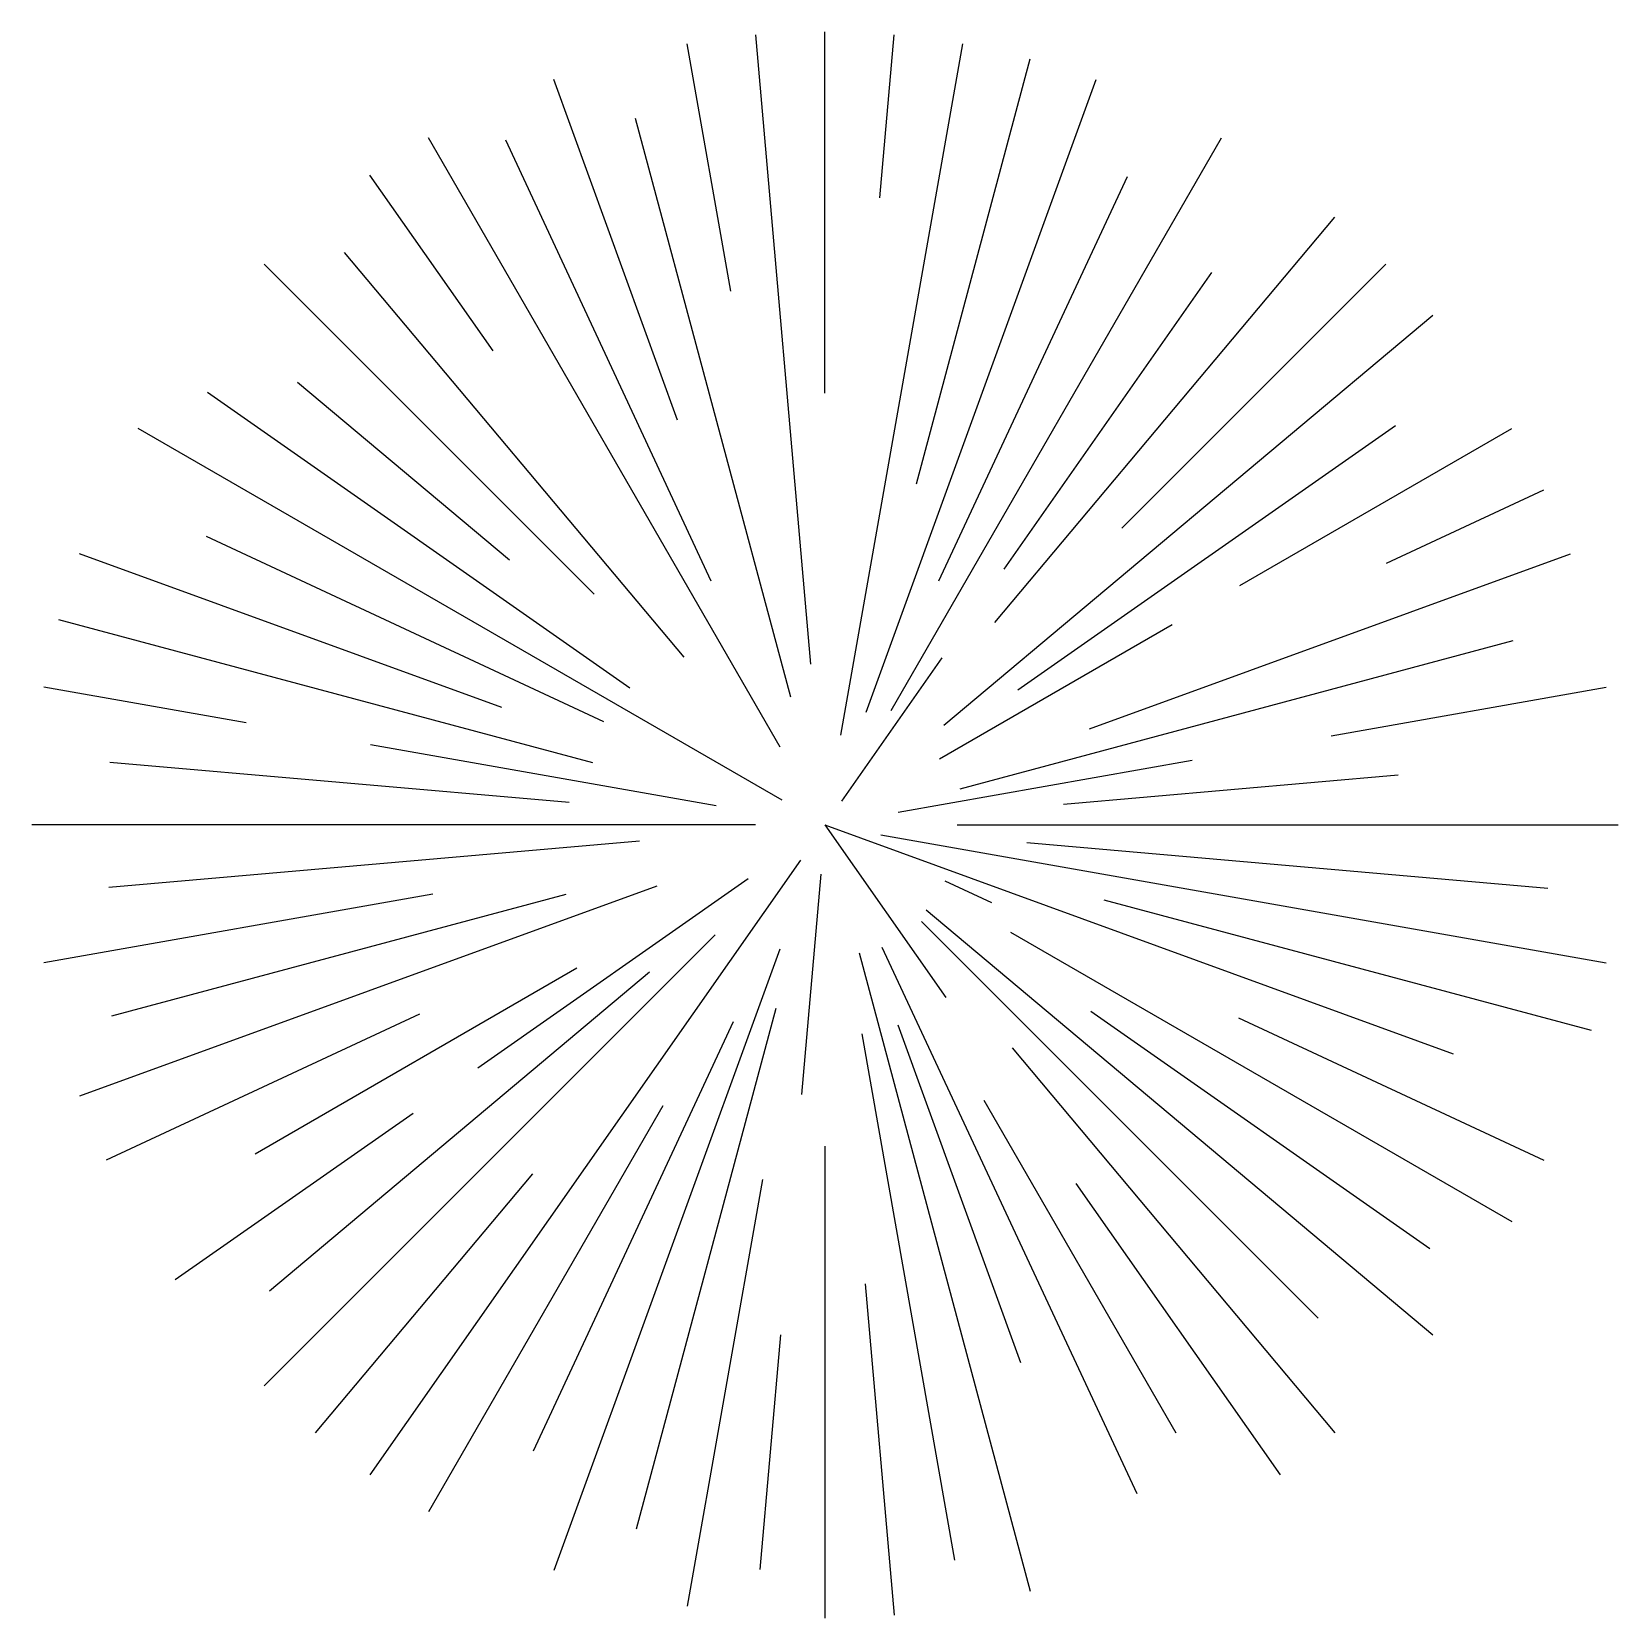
# Model space of a CAD drawing. Extents: x -2.99 to 3.01, y -2.98 to 3.02.
import ezdxf

# ---------------------------------------------------------------- set-up
doc = ezdxf.new("R2010")
doc.units = 0
doc.header["$LTSCALE"] = 1.2
doc.header["$MEASUREMENT"] = 0
doc.layers.get('0').update_dxf_attribs({"linetype": 'CONTINUOUS'})

msp = doc.modelspace()

# ---------------------------------------------------------------- linework, layer by layer
for p, q in [((-0.0466, 0.6274), (-0.2548, 3.0075)), ((0.0066, 1.652), (0.0066, 3.0189)), ((0.2142, 2.3912), (0.2681, 3.0075)), ((-0.3493, 2.0375), (-0.5143, 2.9733)), ((0.0666, 0.3591), (0.5276, 2.9733)), ((0.3523, 1.309), (0.7831, 2.9167)), ((-0.5506, 1.5498), (-1.0194, 2.838)), ((0.1619, 0.4455), (1.0327, 2.838)), ((-0.1228, 0.5018), (-0.7094, 2.6911)), ((-0.1633, 0.3132), (-1.4934, 2.617)), ((-0.4234, 0.9411), (-1.201, 2.6086)), ((0.2566, 0.4519), (1.5066, 2.617)), ((-1.2489, 1.8119), (-1.7141, 2.4763)), ((0.4375, 0.9429), (1.1501, 2.4711)), ((0.6487, 0.7841), (1.935, 2.317)), ((-0.5262, 0.6539), (-1.81, 2.1839)), ((-0.8661, 0.8916), (-2.1147, 2.1402)), ((0.6838, 0.9859), (1.4701, 2.1089)), ((1.1296, 1.1418), (2.128, 2.1402)), ((0.4565, 0.3964), (2.3048, 1.9472)), ((-1.1868, 1.0203), (-1.9881, 1.6926)), ((-0.7319, 0.536), (-2.3292, 1.6545)), ((-0.1552, 0.1123), (-2.5914, 1.5189)), ((0.736, 0.5296), (2.1647, 1.53)), ((1.5759, 0.9249), (2.6047, 1.5189)), ((2.1297, 1.0089), (2.7256, 1.2867)), ((-0.8304, 0.4092), (-2.3325, 1.1097)), ((-1.2152, 0.4636), (-2.8124, 1.0449)), ((1.0073, 0.3831), (2.8257, 1.0449)), ((-0.8715, 0.2542), (-2.8911, 0.7953)), ((0.4396, 0.2689), (1.3194, 0.7768)), ((0.5173, 0.1557), (2.6092, 0.7162)), ((0.07, 0.1093), (0.4492, 0.6509)), ((-2.1819, 0.4048), (-2.9478, 0.5398)), ((1.9205, 0.3563), (2.9611, 0.5398)), ((-0.4054, 0.0915), (-1.7117, 0.3219)), ((-0.9606, 0.1035), (-2.6974, 0.2555)), ((0.2835, 0.0677), (1.395, 0.2637)), ((0.9092, 0.0979), (2.1738, 0.2085)), ((-0.2566, 0.0189), (-2.9934, 0.0189)), ((0.0066, 0.0189), (2.3826, -0.8459)), ((0.0066, 0.0189), (0.4638, -0.634)), ((0.5066, 0.0189), (3.0066, 0.0189)), ((-0.6944, -0.0424), (-2.7012, -0.218)), ((0.2183, -0.0184), (2.9611, -0.5021)), ((0.7695, -0.0479), (2.7406, -0.2203)), ((-0.0862, -0.1137), (-1.7141, -2.4386)), ((-0.0096, -0.167), (-0.0825, -1.0002)), ((-0.6299, -0.2128), (-2.8124, -1.0072)), ((-0.2841, -0.1847), (-1.3065, -0.9006)), ((0.4598, -0.1924), (0.636, -0.2746)), ((-1.4763, -0.2426), (-2.9478, -0.5021)), ((-0.9736, -0.2438), (-2.6915, -0.7041)), ((1.0609, -0.2636), (2.9044, -0.7576)), ((0.372, -0.3465), (1.8715, -1.846)), ((0.3897, -0.3025), (2.3048, -1.9095)), ((-0.4088, -0.3965), (-2.1147, -2.1024)), ((0.7085, -0.3863), (2.6047, -1.4811)), ((-0.1644, -0.451), (-1.0194, -2.8002)), ((0.136, -0.4641), (0.7831, -2.8789)), ((0.2219, -0.4428), (1.1855, -2.5092)), ((-0.9314, -0.5227), (-2.149, -1.2257)), ((-0.6568, -0.5378), (-2.0943, -1.744)), ((-1.5263, -0.6959), (-2.7123, -1.249)), ((-0.1793, -0.6749), (-0.7069, -2.644)), ((1.0123, -0.6853), (2.2945, -1.5831)), ((1.5702, -0.7102), (2.7256, -1.249)), ((-0.3406, -0.7259), (-1.0974, -2.3486)), ((0.1458, -0.7705), (0.4968, -2.7612)), ((0.2816, -0.7365), (0.7463, -2.0134)), ((0.7141, -0.8243), (1.935, -2.2793)), ((-1.5511, -1.0718), (-2.4508, -1.7018)), ((-0.6066, -1.0432), (-1.4934, -2.5792)), ((0.6076, -1.022), (1.3337, -2.2796)), ((0.0066, -1.1953), (0.0066, -2.9811)), ((-1.0999, -1.2998), (-1.9217, -2.2793)), ((-0.2297, -1.3216), (-0.5143, -2.9355)), ((0.9556, -1.3364), (1.7274, -2.4386)), ((0.1584, -1.7163), (0.2681, -2.9697)), ((-0.162, -1.9086), (-0.2397, -2.797))]:
    msp.add_line(p, q)

doc.saveas('drawing.dxf')
